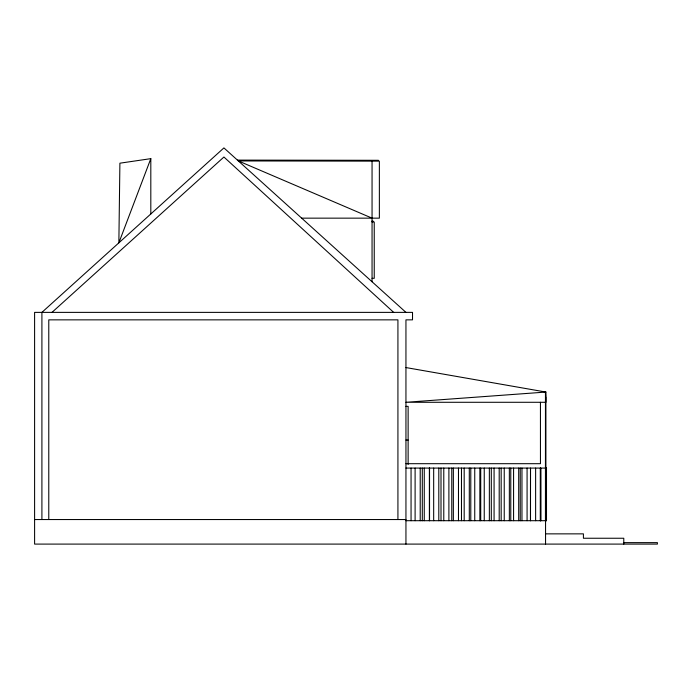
<?xml version="1.0" encoding="UTF-8"?>
<svg xmlns="http://www.w3.org/2000/svg" width="692" height="692" viewBox="0 0 692 692"><rect width="100%" height="100%" fill="white"/><g stroke="black" fill="none" stroke-linecap="round" stroke-linejoin="round"><path stroke-width="1.04" d="M545.46 402.286L545.685 397.165M150.813 158.65L118.86 242.84L119.898 163.191L150.813 158.65L150.813 213.966M51.995 312.377L223.923 157.015L393.67 312.377M378.438 160.302L237.434 160.112L240.401 161.383M372.054 218.153L238.359 160.942L379.363 161.141L379.363 218.153L301.669 218.153M371.855 221.189L373.317 221.189M372.054 222.028L374.242 222.028L374.242 278.314L372.054 278.314M545.902 468.077L545.902 392.053L405.945 402.286L545.902 402.286L545.46 392.053L545.443 520.704M405.945 406.36L408.133 406.36L408.133 464.453M405.945 440.051L408.133 440.051M405.945 463.692L540.452 463.692L540.443 402.286M405.945 468.077L546.498 468.077L546.498 520.704L405.945 520.704M34.6 519.545L405.945 519.545M545.556 533.861L583.417 533.861L583.417 538.246L623.786 538.246L623.786 544.094M623.786 542.632L657.4 542.632L657.4 544.094L34.6 544.094L34.6 312.377L412.518 312.377L412.518 319.851L405.945 319.851L405.945 544.094M405.945 367.564L545.902 392.053M405.945 312.377L223.923 147.906L41.909 312.377L41.909 519.545M546.429 468.077L546.429 520.704M545.556 520.704L545.556 544.094M540.789 468.077L540.789 520.704M540.616 468.077L540.66 520.704M540.469 468.077L540.469 520.704M540.34 468.077L540.34 520.704M535.625 468.077L535.625 520.704M527.079 468.077L527.079 520.704M521.967 468.077L521.967 520.704M520.237 468.077L520.237 520.704M518.697 468.077L518.697 520.704M513.576 468.077L513.576 520.704M510.774 468.077L510.774 520.704M509.347 468.077L509.347 520.704M504.234 468.077L504.234 520.704M501.172 468.077L501.172 520.704M499.2 468.077L499.2 520.704M494.079 468.077L494.079 520.704M491.303 468.077L491.303 520.704M489.356 468.077L489.356 520.704M484.244 468.077L484.244 520.704M480.724 468.077L480.724 520.704M479.859 468.077L479.859 520.704M474.747 468.077L474.747 520.704M470.785 468.077L470.785 520.704M469.297 468.077L469.297 520.704M464.185 468.077L464.185 520.704M461.478 468.077L461.478 520.704M458.476 468.077L458.476 520.704M453.355 468.077L453.355 520.704M451.772 468.077L451.772 520.704M448.892 468.077L448.892 520.704M443.78 468.077L443.78 520.704M441.003 468.077L441.003 520.704M438.797 468.077L438.797 520.704M433.676 468.077L433.676 520.704M429.542 468.077L429.542 520.704M429.377 468.077L429.377 520.704M424.265 468.077L424.265 520.704M422.302 468.077L422.302 520.704M420.217 468.077L420.217 520.704M415.105 468.077L415.105 520.704M411.057 468.077L411.057 520.704M397.926 519.545L397.926 319.851L48.777 319.851L48.777 519.545M372.054 161.141L372.054 281.748M530.513 520.704L530.513 468.077L530.453 520.704"/></g></svg>
